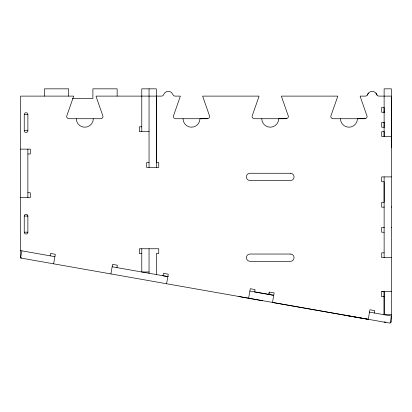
<?xml version="1.0" encoding="UTF-8"?>
<svg xmlns="http://www.w3.org/2000/svg" width="412" height="412" viewBox="0 0 412 412"><rect width="100%" height="100%" fill="white"/><g stroke="black" fill="none" stroke-linecap="round" stroke-linejoin="round"><path stroke-width="0.62" d="M156.318 167.452L156.318 96.109M384.128 314.722L384.128 291.495L384.128 314.722L391.4 314.722M384.128 136.305L384.128 131.763M384.128 127.36L384.128 122.137M384.128 112.512L384.128 107.419L381.703 107.419L381.708 112.265L384.154 112.265L384.128 111.595M384.128 227.712L384.128 227.383L381.708 227.383L381.708 232.229L384.128 232.229M391.4 227.712L391.4 227.383M391.4 147.81L391.4 97.32M21.867 250.841L20.6 258.005L390.138 323.163L391.4 316.004L369.059 312.064M50.12 255.826L50.542 253.437L55.311 254.281L53.632 263.829M110.895 273.923L112.579 264.375L117.348 265.22L116.931 267.604M163.07 275.741L163.492 273.357L168.266 274.196L166.582 283.744M248.611 298.267L250.295 288.719L255.069 289.564L254.647 291.948L273.141 295.239M268.815 293.864L269.026 292.669M268.969 294.472L269.386 292.087L274.16 292.927L272.476 302.475L368.261 319.305L369.945 309.757L374.714 310.633L374.297 313.017M367.252 95.131L368.276 93.215M207.694 118.687L199.98 118.728A8.482 8.482 0 0 1 191.498 127.21A8.482 8.482 0 0 1 183.016 118.728M286.417 118.687L278.708 118.728A8.482 8.482 0 0 1 270.226 127.21A8.482 8.482 0 0 1 261.738 118.728M365.14 118.687L357.431 118.728A8.482 8.482 0 0 1 348.949 127.21A8.482 8.482 0 0 1 340.466 118.728M391.4 96.109L379.019 96.109A2.426 2.426 0 0 1 376.733 94.492A4.846 4.846 0 0 0 367.592 94.492A2.426 2.426 0 0 1 365.31 96.109L360.196 96.109A2.431 2.431 0 0 0 360.299 96.799L367.123 116.302A2.426 2.426 0 0 1 364.697 118.728L333.195 118.728A2.426 2.426 0 0 1 330.769 116.302L337.598 96.799A2.426 2.426 0 0 0 337.696 96.109L281.473 96.109A2.436 2.436 0 0 0 281.571 96.799L288.4 116.302A2.426 2.426 0 0 1 285.974 118.728L254.472 118.728A2.426 2.426 0 0 1 252.046 116.302L258.87 96.799A2.426 2.426 0 0 0 258.973 96.109L202.745 96.109A2.436 2.436 0 0 0 202.848 96.799L209.677 116.302A2.426 2.426 0 0 1 207.251 118.728L175.744 118.728A2.426 2.426 0 0 1 173.323 116.302L180.147 96.799A2.415 2.415 0 0 0 180.25 96.109L175.136 96.109A2.426 2.426 0 0 1 172.855 94.492A4.846 4.846 0 0 0 163.713 94.492A2.426 2.426 0 0 1 161.427 96.109L96.073 96.109A2.421 2.421 0 0 0 96.176 96.799L103 116.302A2.426 2.426 0 0 1 100.574 118.728L69.072 118.728A2.426 2.426 0 0 1 66.646 116.302L73.475 96.799A2.421 2.421 0 0 0 73.573 96.109L20.6 96.109L20.6 257.891L21.81 257.891M72.491 98.53L92.901 98.53L92.901 88.838L117.137 88.838L117.137 96.109M24.236 114.541L27.872 114.541L27.872 130.697A1.818 1.818 0 0 1 26.054 132.515A1.818 1.818 0 0 1 24.236 130.697L24.236 114.541A1.818 1.818 0 0 1 26.054 112.723A1.818 1.818 0 0 1 27.872 114.541M384.154 122.364L381.703 122.364L381.708 127.21L384.128 127.21M141.774 126.808L139.354 126.808L139.354 131.655L149.046 131.655M24.236 130.697L27.872 130.697M384.128 131.655L381.708 131.655L381.708 136.501L391.4 136.501M20.6 149.129L30.292 149.129L30.292 153.975L27.872 153.975M149.046 162.606L146.626 162.606L146.626 167.452L158.744 167.452L158.744 162.606L156.318 162.606L156.318 88.838L141.774 88.838L141.774 131.655M391.4 176.892L381.708 176.892L381.708 181.738L384.128 181.738L384.128 202.338L381.708 202.338L381.708 207.185L384.128 207.185L384.128 206.855M27.872 192.754L30.292 192.754L30.292 197.6L20.6 197.6M24.236 232.188L27.872 232.188M384.128 252.829L381.708 252.829L381.708 257.675L391.4 257.675M141.774 253.607L139.354 253.607L139.354 248.76L158.744 248.76L158.744 253.607L156.318 253.607L156.318 274.583M149.046 271.987L141.774 271.987L141.774 248.76M391.4 291.495L381.708 291.495L381.708 296.372M381.708 291.526L384.128 291.526M381.708 296.341L384.128 296.372M384.128 322.112L385.946 322.112M390.19 322.112L391.4 322.112L391.4 88.838L384.128 88.838L384.128 136.501M344.381 315.185L368.261 319.336M20.6 250.62L54.894 256.666M112.157 266.765L167.844 276.586M249.883 291.047L273.748 295.26M162.637 275.7L168.323 276.699M238.816 296.511L262.676 300.781M376.048 93.215L377.073 95.131M391.4 111.595L391.4 112.265M391.4 206.855L391.4 207.185M384.128 176.892L384.128 257.675M149.046 88.838L149.046 167.452M149.046 248.76L149.046 273.326M68.665 96.109L68.665 88.838L44.434 88.838L44.434 96.109M27.872 149.129L27.872 197.6M93.313 118.728A8.492 8.492 0 0 1 84.826 127.215A8.492 8.492 0 0 1 76.333 118.728M24.236 216.084A1.818 1.818 0 0 1 26.054 214.266A1.818 1.818 0 0 1 27.872 216.084M290.419 173.256L250.027 173.256A3.636 3.636 0 0 0 246.391 176.892A3.636 3.636 0 0 0 250.027 180.528L290.419 180.528A3.636 3.636 0 0 0 294.055 176.892A3.636 3.636 0 0 0 290.419 173.256M27.872 216.032L24.236 216.032L24.236 232.239A1.818 1.818 0 0 0 26.054 234.057A1.818 1.818 0 0 0 27.872 232.239L27.872 216.032M290.419 254.039L250.027 254.039A3.636 3.636 0 0 0 246.391 257.675A3.636 3.636 0 0 0 250.027 261.311L290.419 261.311A3.636 3.636 0 0 0 294.055 257.675A3.636 3.636 0 0 0 290.419 254.039"/></g></svg>
